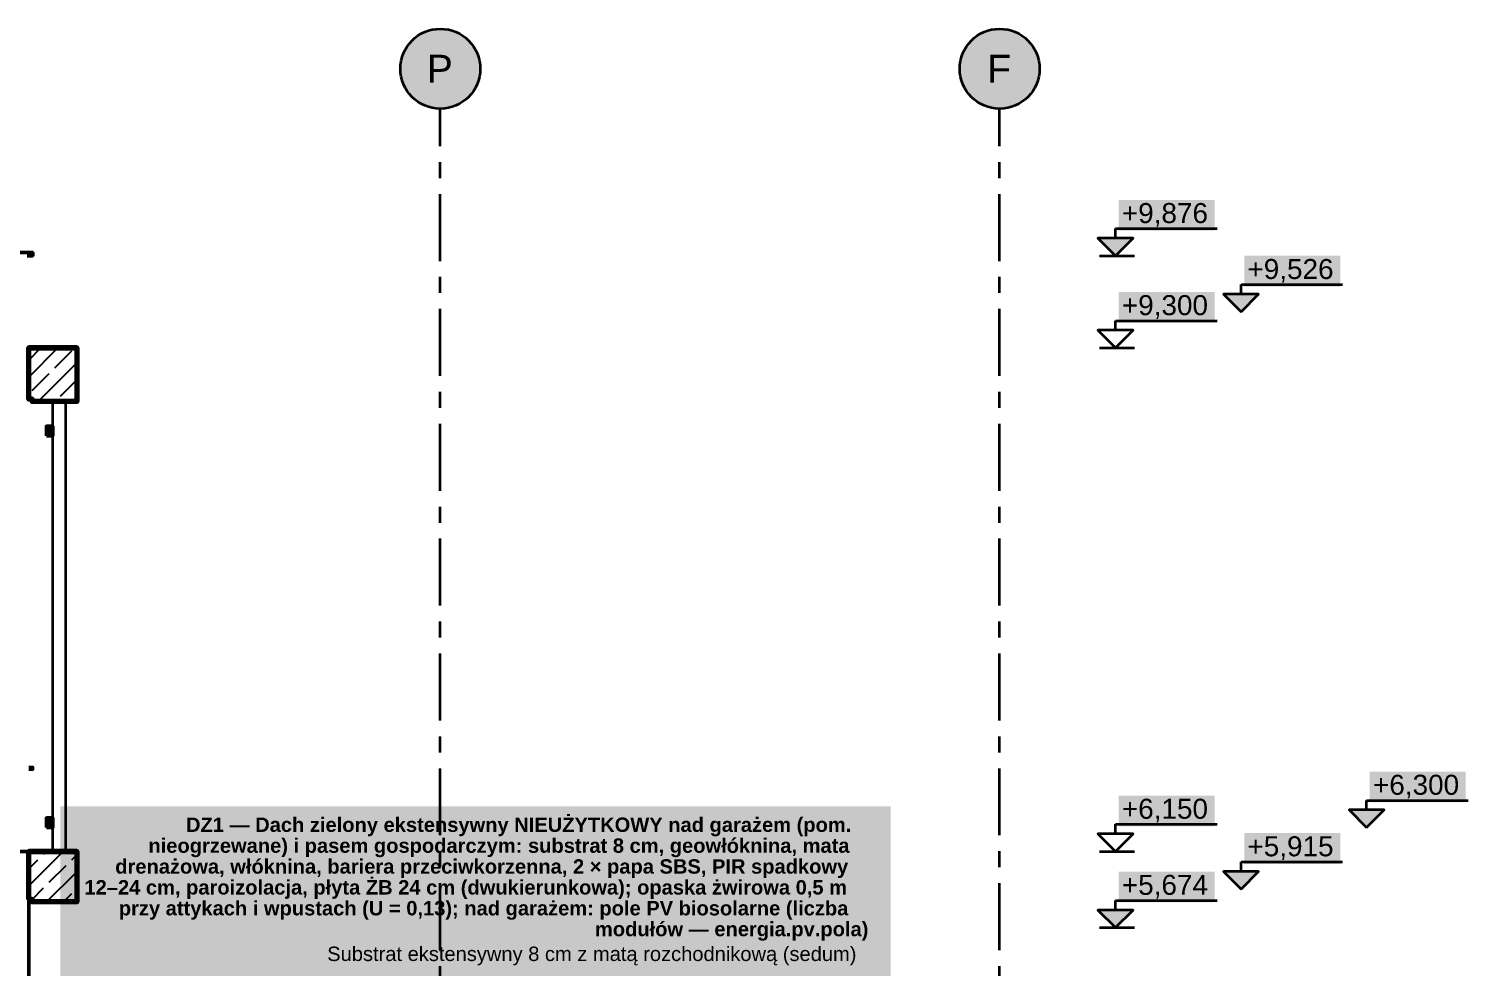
# Model space of a CAD drawing. Header units: metres. Extents: x -12.4 to 53.1, y -2.2 to 12.7.
# Drawn here: x 44.1 to 53.11, y 5.43 to 11.3 of the extents above; entities that cross this region are included whole.
import ezdxf

# ---------------------------------------------------------------- set-up
doc = ezdxf.new("R2010")
doc.units = ezdxf.units.M
doc.linetypes.add('HYDRO_OKNA', pattern=[4.5, 1.5, -3])
doc.linetypes.add('PUNKTOWA', pattern=[10.5, 8.4, -1.05, 0, -1.05])
for name, color, linetype, lineweight in [('A-IZOL-WODNA', 5, 'Continuous', 100), ('A-KRESKOWANIE', 8, 'Continuous', 18), ('A-MASKA', 7, 'Continuous', 18), ('A-OPISY', 2, 'Continuous', 25), ('A-OSIE', 1, 'PUNKTOWA', 25), ('A-RZEDNE', 1, 'Continuous', 25), ('A-SCIANY-IZOL', 4, 'Continuous', 35), ('A-SCIANY-KONSTR', 7, 'Continuous', 50), ('A-STROPY', 7, 'Continuous', 50), ('A-WIDOK', 7, 'Continuous', 25), ('A-WYPELNIENIA', 9, 'Continuous', 18)]:
    doc.layers.add(name, color=color, linetype=linetype, lineweight=lineweight)
doc.styles.add('PL_ARIAL', font='arial.ttf')
doc.styles.add('PL_ARIAL_B', font='arialbd.ttf')

msp = doc.modelspace()

# ---------------------------------------------------------------- hatches: boundary and pattern name
at = {"layer": 'A-MASKA', "true_color": 0xffffff}
for points in [[(50.9201, 10.0335), (51.5209, 10.0335), (51.5209, 10.226), (50.9201, 10.226)], [(51.7059, 9.6835), (52.3066, 9.6835), (52.3066, 9.876), (51.7059, 9.876)], [(50.9201, 9.4575), (51.5209, 9.4575), (51.5209, 9.65), (50.9201, 9.65)], [(52.4916, 6.4575), (53.0924, 6.4575), (53.0924, 6.65), (52.4916, 6.65)], [(50.9201, 6.3075), (51.5209, 6.3075), (51.5209, 6.5), (50.9201, 6.5)], [(45.0661, 6.2352), (49.431, 6.2352), (49.431, 6.38), (45.0661, 6.38)], [(44.831, 6.1047), (49.431, 6.1047), (49.431, 6.2495), (44.831, 6.2495)], [(51.7059, 6.0725), (52.3066, 6.0725), (52.3066, 6.265), (51.7059, 6.265)], [(44.6235, 5.9742), (49.431, 5.9742), (49.431, 6.119), (44.6235, 6.119)], [(44.4307, 5.8437), (49.431, 5.8437), (49.431, 5.9885), (44.4307, 5.9885)], [(50.9201, 5.8315), (51.5209, 5.8315), (51.5209, 6.024), (50.9201, 6.024)], [(44.6456, 5.7132), (49.431, 5.7132), (49.431, 5.858), (44.6456, 5.858)], [(47.6251, 5.5827), (49.431, 5.5827), (49.431, 5.7275), (47.6251, 5.7275)], [(45.9499, 5.4277), (49.431, 5.4277), (49.431, 5.5725), (45.9499, 5.5725)]]:
    msp.add_hatch(color=7, dxfattribs=at).paths.add_polyline_path(points)
at = {"layer": 'A-OPISY', "true_color": 0xffffff}
msp.add_hatch(color=7, dxfattribs=at).paths.add_polyline_path([(44.2965, 3.82), (49.4935, 3.82), (49.4935, 6.433), (44.2965, 6.433)])
at = {"layer": 'A-OSIE', "true_color": 0xffffff}
for points in [[(46.9251, 11.046), (46.923, 11.0786), (46.9166, 11.1107), (46.9061, 11.1417), (46.8916, 11.171), (46.8734, 11.1982), (46.8519, 11.2228), (46.8273, 11.2443), (46.8001, 11.2625), (46.7708, 11.277), (46.7398, 11.2875), (46.7077, 11.2939), (46.6751, 11.296), (46.6425, 11.2939), (46.6104, 11.2875), (46.5794, 11.277), (46.5501, 11.2625), (46.5229, 11.2443), (46.4983, 11.2228), (46.4768, 11.1982), (46.4586, 11.171), (46.4441, 11.1417), (46.4336, 11.1107), (46.4272, 11.0786), (46.4251, 11.046), (46.4272, 11.0134), (46.4336, 10.9813), (46.4441, 10.9503), (46.4586, 10.921), (46.4768, 10.8938), (46.4983, 10.8692), (46.5229, 10.8477), (46.5501, 10.8295), (46.5794, 10.815), (46.6104, 10.8045), (46.6425, 10.7981), (46.6751, 10.796), (46.7077, 10.7981), (46.7398, 10.8045), (46.7708, 10.815), (46.8001, 10.8295), (46.8273, 10.8477), (46.8519, 10.8692), (46.8734, 10.8938), (46.8916, 10.921), (46.9061, 10.9503), (46.9166, 10.9813), (46.923, 11.0134)], [(50.4251, 11.046), (50.423, 11.0786), (50.4166, 11.1107), (50.4061, 11.1417), (50.3916, 11.171), (50.3734, 11.1982), (50.3519, 11.2228), (50.3273, 11.2443), (50.3001, 11.2625), (50.2708, 11.277), (50.2398, 11.2875), (50.2077, 11.2939), (50.1751, 11.296), (50.1425, 11.2939), (50.1104, 11.2875), (50.0794, 11.277), (50.0501, 11.2625), (50.0229, 11.2443), (49.9983, 11.2228), (49.9768, 11.1982), (49.9586, 11.171), (49.9441, 11.1417), (49.9336, 11.1107), (49.9272, 11.0786), (49.9251, 11.046), (49.9272, 11.0134), (49.9336, 10.9813), (49.9441, 10.9503), (49.9586, 10.921), (49.9768, 10.8938), (49.9983, 10.8692), (50.0229, 10.8477), (50.0501, 10.8295), (50.0794, 10.815), (50.1104, 10.8045), (50.1425, 10.7981), (50.1751, 10.796), (50.2077, 10.7981), (50.2398, 10.8045), (50.2708, 10.815), (50.3001, 10.8295), (50.3273, 10.8477), (50.3519, 10.8692), (50.3734, 10.8938), (50.3916, 10.921), (50.4061, 10.9503), (50.4166, 10.9813), (50.423, 11.0134)]]:
    msp.add_hatch(color=7, dxfattribs=at).paths.add_polyline_path(points)
at = {"layer": 'A-RZEDNE', "true_color": 0x000000}
for points in [[(50.9001, 9.876), (51.0101, 9.986), (50.7901, 9.986)], [(51.6859, 9.526), (51.7959, 9.636), (51.5759, 9.636)], [(52.4716, 6.3), (52.5816, 6.41), (52.3616, 6.41)], [(51.6859, 5.915), (51.7959, 6.025), (51.5759, 6.025)], [(50.9001, 5.674), (51.0101, 5.784), (50.7901, 5.784)]]:
    msp.add_hatch(color=7, dxfattribs=at).paths.add_polyline_path(points)
at = {"layer": 'A-WYPELNIENIA', "true_color": 0x000000}
for points in [[(44.2101, 8.75), (44.2101, 8.81), (44.2501, 8.81), (44.2501, 8.75)], [(44.2101, 6.3), (44.2101, 6.36), (44.2501, 6.36), (44.2501, 6.3)]]:
    msp.add_hatch(color=7, dxfattribs=at).paths.add_polyline_path(points)

# ---------------------------------------------------------------- linework, layer by layer
at = {"layer": 'A-IZOL-WODNA', "lineweight": 100, "ltscale": 0.05, "true_color": 0x000000}
for points in [[(44.1001, 9.301), (44.4001, 9.301)], [(44.1001, 6.151), (44.4001, 6.151)]]:
    msp.add_lwpolyline(points, dxfattribs=at)
at = {"layer": 'A-IZOL-WODNA', "linetype": 'HYDRO_OKNA', "lineweight": 50, "ltscale": 0.05, "true_color": 0xffffff, "flags": 128}
for points in [[(44.1001, 9.301), (44.4001, 9.301)], [(44.1001, 6.151), (44.4001, 6.151)]]:
    msp.add_lwpolyline(points, dxfattribs=at)
at = {"layer": 'A-KRESKOWANIE', "lineweight": 25, "ltscale": 0.05}
for points in [[(44.1001, 9.118), (44.2821, 9.3)], [(44.1001, 9.2241), (44.176, 9.3)], [(44.2629, 9.1747), (44.3689, 9.2808)], [(44.1592, 8.965), (44.4001, 9.2059)], [(44.1214, 9.0333), (44.2275, 9.1394)], [(44.2982, 8.9979), (44.4001, 9.0998)], [(44.3713, 8.965), (44.4001, 8.9938)], [(44.1001, 5.936), (44.3141, 6.15)], [(44.1001, 6.1482), (44.1019, 6.15)], [(44.1921, 6.1342), (44.208, 6.15)], [(44.3689, 6.0988), (44.4001, 6.13)], [(44.1001, 6.0421), (44.1568, 6.0988)], [(44.2275, 5.9574), (44.3336, 6.0634)], [(44.2112, 5.835), (44.4001, 6.0239)], [(44.1201, 5.85), (44.1921, 5.922)], [(44.3173, 5.835), (44.3689, 5.8867)]]:
    msp.add_lwpolyline(points, dxfattribs=at)
at = {"layer": 'A-OSIE', "linetype": 'PUNKTOWA', "lineweight": 35, "ltscale": 0.049805, "flags": 128}
for points in [[(46.6751, -1.6502), (46.6751, 10.796)], [(50.1751, -1.6502), (50.1751, 10.796)]]:
    msp.add_lwpolyline(points, dxfattribs=at)
at = {"layer": 'A-OSIE', "linetype": 'Continuous', "lineweight": 35, "ltscale": 0.05}
for centre in [(46.6751, 11.046), (50.1751, 11.046)]:
    msp.add_circle(centre, 0.25, dxfattribs=at)
at = {"layer": 'A-RZEDNE', "lineweight": 35, "ltscale": 0.05}
for points in [[(50.9001, 9.986), (50.9001, 10.046)], [(50.9001, 10.046), (51.5359, 10.046)], [(50.8001, 9.876), (51.0201, 9.876)], [(51.6859, 9.636), (51.6859, 9.696)], [(51.6859, 9.696), (52.3216, 9.696)], [(50.9001, 9.41), (50.9001, 9.47)], [(50.9001, 9.47), (51.5359, 9.47)], [(50.8001, 9.3), (51.0201, 9.3)], [(52.4716, 6.41), (52.4716, 6.47)], [(52.4716, 6.47), (53.1074, 6.47)], [(50.9001, 6.26), (50.9001, 6.32)], [(50.9001, 6.32), (51.5359, 6.32)], [(50.8001, 6.15), (51.0201, 6.15)], [(51.6859, 6.025), (51.6859, 6.085)], [(51.6859, 6.085), (52.3216, 6.085)], [(50.9001, 5.784), (50.9001, 5.844)], [(50.9001, 5.844), (51.5359, 5.844)], [(50.8001, 5.674), (51.0201, 5.674)]]:
    msp.add_lwpolyline(points, dxfattribs=at)
for points in [[(50.9001, 9.876), (51.0101, 9.986), (50.7901, 9.986)], [(51.6859, 9.526), (51.7959, 9.636), (51.5759, 9.636)], [(50.9001, 9.3), (51.0101, 9.41), (50.7901, 9.41)], [(52.4716, 6.3), (52.5816, 6.41), (52.3616, 6.41)], [(50.9001, 6.15), (51.0101, 6.26), (50.7901, 6.26)], [(51.6859, 5.915), (51.7959, 6.025), (51.5759, 6.025)], [(50.9001, 5.674), (51.0101, 5.784), (50.7901, 5.784)]]:
    msp.add_lwpolyline(points, close=True, dxfattribs=at)
at = {"layer": 'A-SCIANY-IZOL', "lineweight": 50, "ltscale": 0.05}
msp.add_lwpolyline([(43.5801, 9.896), (44.1251, 9.896), (44.1251, 9.896), (44.1251, 9.896), (44.1251, 9.896), (44.1251, 9.896), (44.1251, 9.876), (44.1251, 9.876), (44.1251, 9.876), (44.1251, 9.876), (44.1251, 9.876), (44.0901, 9.876)], dxfattribs=at)
msp.add_lwpolyline([(43.8901, 6.15), (43.8901, 6.15), (43.8901, 6.15), (44.1001, 6.15), (44.1001, 6.15), (44.1001, 6.15), (44.1001, 6.15), (44.1001, 3), (44.1001, 3), (44.1001, 3), (44.1001, 3), (44.1001, 3), (43.8901, 3), (43.8901, 3), (43.8901, 3), (43.8901, 3), (43.8901, 6.15)], close=True, dxfattribs=at)
at = {"layer": 'A-SCIANY-KONSTR', "lineweight": 50, "ltscale": 0.05}
for points in [[(44.2101, 8.75), (44.2101, 8.75), (44.2101, 8.81), (44.2101, 8.81), (44.2101, 8.81), (44.2501, 8.81), (44.2501, 8.81), (44.2501, 8.81), (44.2501, 8.75), (44.2501, 8.75), (44.2501, 8.75), (44.2101, 8.75)], [(44.2101, 6.3), (44.2101, 6.3), (44.2101, 6.36), (44.2101, 6.36), (44.2101, 6.36), (44.2501, 6.36), (44.2501, 6.36), (44.2501, 6.36), (44.2501, 6.3), (44.2501, 6.3), (44.2501, 6.3), (44.2101, 6.3)]]:
    msp.add_lwpolyline(points, close=True, dxfattribs=at)
at = {"layer": 'A-STROPY', "lineweight": 70, "ltscale": 0.05}
for points in [[(44.1001, 8.98), (44.1001, 8.98), (44.1001, 8.98), (44.1001, 9.3), (44.1001, 9.3), (44.1001, 9.3), (44.1001, 9.3), (44.1001, 9.3), (44.4001, 9.3), (44.4001, 9.3), (44.4001, 9.3), (44.4001, 9.3), (44.4001, 9.3), (44.4001, 8.965), (44.4001, 8.965), (44.4001, 8.965), (44.4001, 8.965), (44.4001, 8.965), (44.1201, 8.965), (44.1201, 8.965), (44.1201, 8.965), (44.1201, 8.965), (44.1201, 8.965), (44.1201, 8.98), (44.1201, 8.98), (44.1201, 8.98), (44.1201, 8.98), (44.1201, 8.98), (44.1201, 8.98), (44.1201, 8.98), (44.1201, 8.98), (44.1201, 8.98), (44.1201, 8.98), (44.1201, 8.98), (44.1201, 8.98), (44.1201, 8.98), (44.1201, 8.98), (44.1201, 8.98), (44.1201, 8.98), (44.1201, 8.98), (44.1001, 8.98), (44.1001, 8.98)], [(44.1001, 5.85), (44.1001, 5.85), (44.1001, 5.85), (44.1001, 6.15), (44.1001, 6.15), (44.1001, 6.15), (44.1001, 6.15), (44.4001, 6.15), (44.4001, 6.15), (44.4001, 6.15), (44.4001, 6.15), (44.4001, 5.835), (44.4001, 5.835), (44.4001, 5.835), (44.4001, 5.835), (44.1201, 5.835), (44.1201, 5.835), (44.1201, 5.835), (44.1201, 5.835), (44.1201, 5.85), (44.1201, 5.85), (44.1201, 5.85), (44.1201, 5.85), (44.1201, 5.85), (44.1201, 5.85), (44.1201, 5.85), (44.1201, 5.85), (44.1201, 5.85), (44.1201, 5.85), (44.1201, 5.85), (44.1201, 5.85), (44.1201, 5.85), (44.1201, 5.85), (44.1201, 5.85), (44.1201, 5.85), (44.1201, 5.85), (44.1001, 5.85)]]:
    msp.add_lwpolyline(points, close=True, dxfattribs=at)
at = {"layer": 'A-WIDOK', "lineweight": 35, "ltscale": 0.05}
for points in [[(44.2501, 8.8104), (44.2501, 8.96), (44.3301, 8.96), (44.3301, 6.1524)], [(44.2501, 6.3604), (44.2501, 8.7496)], [(44.1005, 6.68), (44.1251, 6.68), (44.1251, 6.66), (44.1005, 6.66)], [(44.2501, 6.1524), (44.2501, 6.2996)]]:
    msp.add_lwpolyline(points, dxfattribs=at)

# ---------------------------------------------------------------- texts
at = {"layer": 'A-OPISY'}
for s, style, p in [('DZ1 — Dach zielony ekstensywny NIEUŻYTKOWY nad garażem (pom.', 'PL_ARIAL_B', (45.0836, 6.2725)), ('nieogrzewane) i pasem gospodarczym: substrat 8 cm, geowłóknina, mata', 'PL_ARIAL_B', (44.8485, 6.142)), ('drenażowa, włóknina, bariera przeciwkorzenna, 2 × papa SBS, PIR spadkowy', 'PL_ARIAL_B', (44.641, 6.0115)), ('12–24 cm, paroizolacja, płyta ŻB 24 cm (dwukierunkowa); opaska żwirowa 0,5 m', 'PL_ARIAL_B', (44.4482, 5.881)), ('przy attykach i wpustach (U = 0,13); nad garażem: pole PV biosolarne (liczba', 'PL_ARIAL_B', (44.6631, 5.7505)), ('modułów — energia.pv.pola)', 'PL_ARIAL_B', (47.6426, 5.62)), ('Substrat ekstensywny 8 cm z matą rozchodnikową (sedum)', 'PL_ARIAL', (45.9674, 5.465))]:
    msp.add_text(s, height=0.09, dxfattribs=dict(at, style=style)).set_placement(p)
at = {"layer": 'A-OSIE', "style": 'PL_ARIAL'}
for s, p in [('P', (46.5903, 10.9585)), ('F', (50.0974, 10.9585))]:
    msp.add_text(s, height=0.175, dxfattribs=at).set_placement(p)
at = {"layer": 'A-RZEDNE', "style": 'PL_ARIAL'}
for s, p in [('+9,876', (50.9401, 10.081)), ('+9,526', (51.7259, 9.731)), ('+9,300', (50.9401, 9.505)), ('+6,300', (52.5116, 6.505)), ('+6,150', (50.9401, 6.355)), ('+5,915', (51.7259, 6.12)), ('+5,674', (50.9401, 5.879))]:
    msp.add_text(s, height=0.125, dxfattribs=at).set_placement(p)

doc.saveas('drawing.dxf')
